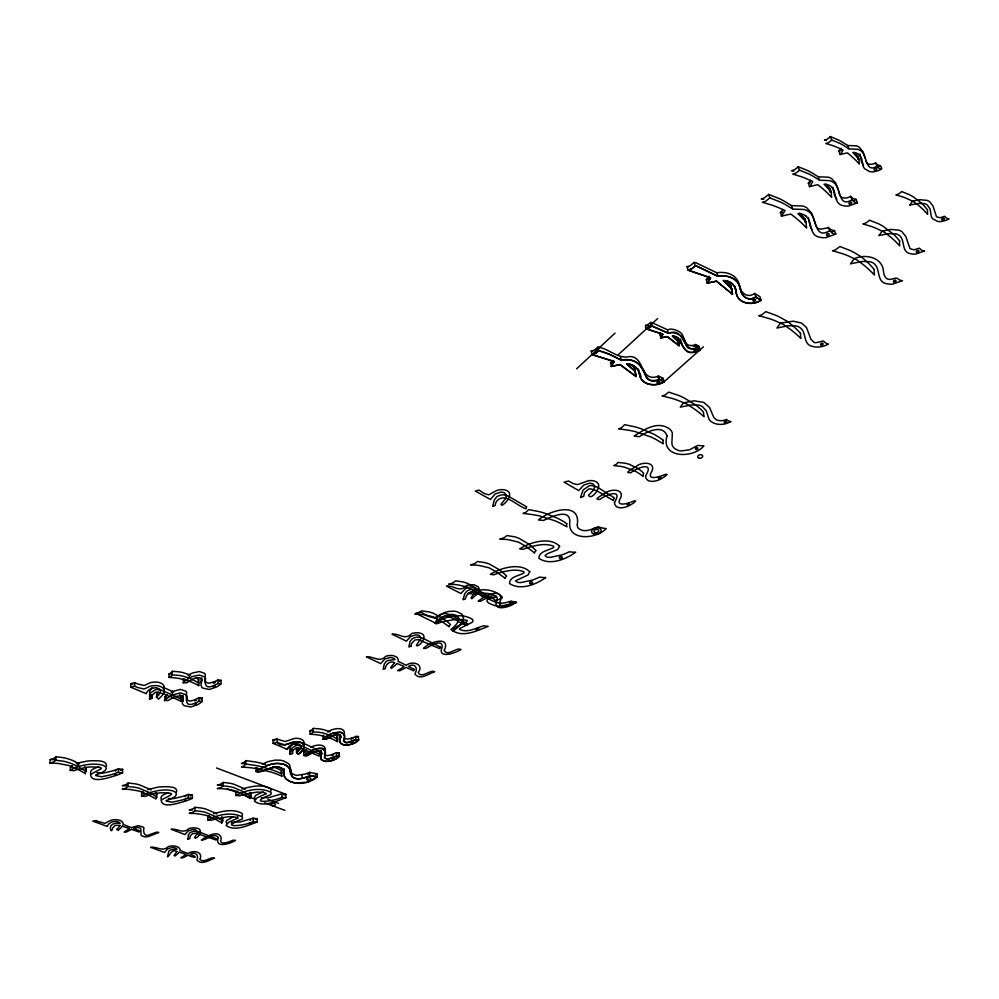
<?xml version="1.0" encoding="UTF-8"?>
<svg xmlns="http://www.w3.org/2000/svg" width="999" height="999" viewBox="0 0 999 999"><rect width="100%" height="100%" fill="white"/><g stroke="black" fill="none" stroke-linecap="round" stroke-linejoin="round"><path stroke-width="1.5" d="M232.892 822.052L240.26 821.952L253.122 818.193A11.863 6.768 -2.2 0 0 255.045 818.518A8.392 4.783 -2.1 0 0 255.756 818.593L256.106 818.606A14.723 8.417 -2.1 0 0 257.08 818.631L257.193 822.04C247.764 825.411 234.927 831.817 226.049 825.499L228.721 822.239L237.812 818.094L234.802 816.882L228.546 816.683L215.334 818.93A30.807 17.295 -1.7 0 0 211.438 820.316L211.064 820.266A29.933 16.758 -1.2 0 0 209.952 820.129L207.78 820.029L207.804 816.608L209.291 815.708M213.212 682.217A46.441 29.308 0.1 0 0 217.607 680.182L217.982 680.007A11.401 7.143 -0.8 0 0 221.016 680.294L221.029 683.791A11.426 7.143 -0.8 0 1 217.982 683.528L217.62 683.716A46.516 29.283 0.1 0 1 213.199 685.726C203.596 690.409 204.882 680.519 205.369 674.325A7.418 4.633 -0.3 0 0 204.358 673.226L199.325 671.528L192.432 673.026A20.417 12.687 -0.4 0 0 189.286 674.6L188.074 675.386M221.029 683.791L219.967 684.715A30.082 18.806 -0.2 0 1 216.521 687L209.39 689.46L202.872 688.124A6.044 3.759 -0.5 0 1 201.736 687.175L200.936 684.752L201.723 677.871M201.161 702.347L202.198 701.448L202.223 697.939A11.301 6.993 -0.4 0 1 199.213 697.677L198.863 697.864A46.016 28.671 0.4 0 1 194.505 699.837C186.438 703.358 186.039 698.376 186.638 692.132A7.343 4.533 0.1 0 0 185.627 691.058L180.394 689.397L172.44 691.483A19.843 12.175 -0.1 0 0 171.141 692.17M195.941 677.871A65.197 39.735 0.6 0 1 198.664 679.445L198.576 683.129A10.802 6.706 -0.6 0 0 198.489 684.864L198.739 685.589L195.429 683.84A87.213 52.485 0.7 0 0 189.323 681.218L179.146 678.471A75.499 45.592 0.3 0 0 174.288 677.784L169.006 677.372L169.081 673.838L170.404 673.189A6.743 4.221 0.6 0 0 171.741 672.077L172.265 671.316L178.272 671.765A37.35 23.002 0.3 0 1 183.179 672.652L190.609 675.174M198.739 685.589L198.526 681.343A10.777 6.718 -0.5 0 1 198.614 679.607L198.651 679.457M172.752 697.739A19.58 11.976 -0.1 0 1 175.599 696.515L181.443 695.654L181.244 699.312A11.976 7.355 -0.3 0 0 180.819 701.248L170.13 696.253A19.88 12.175 -0.1 0 1 172.365 695.004L180.332 692.919L185.577 694.58A7.355 4.52 0 0 1 186.588 695.654C185.989 701.885 186.388 706.892 194.455 703.333A46.091 28.646 0.4 0 0 198.813 701.36L199.213 697.677M726.086 280.569A173.252 126.836 -12.7 0 1 728.296 282.754L730.831 285.452L730.906 287.712A40.897 29.933 -20.3 0 0 731.093 289.123M730.831 285.452L732.467 294.255L716.47 281.156L707.292 283.167L706.281 279.683L709.065 276.224M143.207 791.745L141.721 792.682L141.608 796.141L142.832 796.191A14.136 8.067 0.2 0 1 143.294 796.215A11.588 6.618 0.2 0 1 144.131 796.29L145.255 796.428A36.376 20.667 -0.4 0 1 155.507 793.556L157.867 793.156A31.806 18.094 -0.3 0 1 161.538 792.781C179.433 792.931 169.418 795.029 161.151 800.211C161.988 809.552 180.282 802.309 186.376 800.823A77.622 45.579 0.4 0 0 191.134 798.888L192.432 798.326L192.357 794.879A13.424 7.78 -0.7 0 1 190.684 794.804M221.815 820.716L221.815 823.001L216.296 819.767A107.205 58.654 -0.2 0 0 211.925 817.632L205.956 815.209L197.552 813.748A52.472 29.233 -0.9 0 0 193.818 813.436L189.223 813.323L191.671 812.711A7.855 4.483 -0.8 0 0 193.057 812.1L194.992 810.726L195.017 807.304L201.835 808.079A36.588 20.604 -0.9 0 1 205.856 809.053L214.985 812.911A102.897 56.656 -0.2 0 1 216.883 813.935M262.35 764.372L265.347 762.799A22.265 13.062 -2.5 0 1 268.731 761.475L275.112 760.139L280.319 760.214A11.738 6.918 -2.4 0 1 283.941 761.138L288.149 763.423A13.399 7.88 -2.4 0 1 289.635 764.997L291.483 772.776A6.906 4.058 -2.9 0 0 292.532 773.813L295.017 774.999A6.094 3.584 -2.9 0 0 296.84 775.361L305.319 774.013A19.268 11.376 -2.8 0 0 306.88 773.463L309.59 772.314L311.863 772.864A31.643 18.806 -3.4 0 0 315.347 773.413C319.955 774.15 315.484 779.432 312.587 780.094C308.866 782.192 304.57 783.129 300.337 783.303C293.356 783.765 281.93 780.331 284.066 771.353C277.859 760.189 265.097 773.488 255.969 771.515L256.356 767.794M267.869 769.005C262.512 772.115 249.126 773.763 262.425 767.819C270.467 763.049 282.742 760.801 289.747 768.431C289.747 781.668 300.786 779.957 309.74 775.748L317.133 777.01L307.317 782.229L295.554 783.016L290.884 781.78L286.101 779.033L283.991 775.574L283.866 770.566L281.606 767.944L276.611 766.907L268.856 768.606M186.85 699.887L186.9 696.378M183.004 682.841A33.641 20.767 -0.7 0 1 186.114 680.257L189.211 678.146L189.286 674.6M141.608 796.141L145.28 794.055A22.752 13.012 -0.2 0 1 147.49 793.131L157.929 790.596A30.857 17.595 -0.3 0 1 161.801 790.221C176.411 788.498 183.379 795.803 166.246 800.449A1.586 0.912 -0.3 0 0 166.408 801.173L172.04 802.185L181.256 800.236A50.462 29.446 0 0 0 184.378 799.25L188.287 797.864L188.324 794.417L184.428 795.803A50.387 29.471 0 0 1 181.306 796.79L173.726 798.563L168.369 798.576M180.794 701.248L180.856 697.727A11.963 7.355 -0.3 0 1 181.306 695.791C185.851 696.74 180.332 702.235 183.129 704.782A5.994 3.671 -0.2 0 0 184.266 705.706L190.747 707.005L197.777 704.595A29.808 18.407 0.1 0 0 201.161 702.347M182.767 699.949L183.079 695.604M183.641 678.758A33.579 20.779 -0.6 0 0 183.067 679.308L183.616 682.792A13.099 8.092 0 0 1 186.488 682.904L191.246 680.082A23.377 14.461 -0.5 0 1 192.295 679.52C195.28 677.147 204.033 676.273 201.436 682.23M181.294 699.225L172.365 695.004L172.44 691.483L163.337 687.399M169.006 677.372L170.33 676.723A6.756 4.208 0.5 0 0 171.666 675.611L172.265 671.316M716.845 272.777C725.112 271.428 735.414 273.701 738.561 282.63C739.347 290.796 745.978 299.5 754.657 293.456L759.927 296.678L761.026 300.15C752.309 306.531 736.076 303.471 736.001 290.809C735.276 284.64 729.345 280.394 723.351 280.582L731.88 288.936L732.467 294.255L716.47 281.156L709.54 282.63M167.22 694.804A44.568 27.185 -0.5 0 0 165.185 696.44L164.523 700.561L165.135 699.974A44.643 27.16 -0.6 0 1 169.168 696.915L169.78 696.49L163.349 693.768A15.472 9.54 0.8 0 0 164.111 691.296L164.186 687.762A10.577 6.531 0.7 0 0 164.061 686.375L163.961 686.076A8.017 4.945 0.7 0 0 160.477 682.941L159.69 682.667A8.554 5.282 0.7 0 0 155.732 682.055L155.045 682.067A19.543 12.013 0.6 0 0 153.946 682.117L151.698 682.379A8.242 5.095 0.7 0 0 148.913 683.279A60.727 37 -0.2 0 0 147.652 683.94L144.718 685.289A3.646 2.26 1 0 1 143.881 685.439L137.487 683.878A36.588 22.94 0.8 0 1 134.79 682.679L130.869 683.628L130.719 687.162L146.254 693.706A23.589 14.498 0.3 0 1 147.727 691.071L150.712 688.698L155.007 687.749A5.782 3.559 0.6 0 1 157.542 688.111L158.142 688.323A4.933 3.047 0.6 0 1 160.24 689.859M157.018 797.177L152.722 794.455A105.819 58.729 1.1 0 0 148.814 792.319L139.248 788.298A37.612 21.379 0.5 0 0 135.065 787.274L128.022 786.463L126.099 787.874A8.067 4.658 0.7 0 1 124.713 788.511L122.228 789.148L126.948 789.272A53.859 30.357 0.4 0 1 130.794 789.597L139.498 791.133L145.742 793.668A110.065 60.839 1.1 0 1 150.325 795.891L156.094 798.988A3.521 2.023 -0.2 0 1 156.194 798.376L157.118 793.718L155.32 792.494M163.349 693.768A18.382 11.326 0.9 0 1 161.738 695.978L158.491 699.175A7.855 4.808 0.7 0 0 157.68 698.139L156.456 697.339L156.806 693.581A50.487 31.281 1.7 0 0 158.366 691.932M172.365 695.004L162.662 690.684A13.299 8.167 0.6 0 0 160.215 689.859L157.255 689.497A5.907 3.634 0.6 0 0 155.357 689.697L150.225 693.106L149.588 699.25L152.223 698.301L152.335 694.78L151.349 695.142M149.588 699.25L149.675 691.196L151.985 687.811M163.973 689.909L163.873 689.597A8.029 4.945 0.6 0 0 160.389 686.475L159.59 686.201A8.566 5.282 0.6 0 0 155.619 685.589L154.945 685.601A19.568 12.013 0.6 0 0 153.834 685.651L151.586 685.913A8.254 5.095 0.7 0 0 148.789 686.812A60.827 36.975 -0.2 0 0 147.527 687.474L144.593 688.823A3.646 2.26 0.9 0 1 143.756 688.973L137.35 687.412A36.651 22.927 0.8 0 1 134.653 686.213L134.728 682.642M292.482 753.533L292.62 751.236A6.556 3.909 -2.8 0 1 293.007 750.386L295.692 748.164A3.209 1.911 -2.8 0 1 297.153 747.864L302.759 749.075L319.243 756.143A11.364 6.743 -3.5 0 1 319.842 754.357L303.009 746.49L297.877 745.416A5.594 3.347 -2.8 0 0 295.779 745.704L291.046 748.763L289.91 754.42L292.482 753.533L292.37 749.812M128.022 786.463L128.159 782.991L135.19 783.815A37.55 21.404 0.5 0 1 139.373 784.839L148.926 788.86A105.657 58.779 1.1 0 1 150.924 789.934M74.55 767.894A30.145 17.408 1.2 0 0 70.267 770.391L71.503 770.441A14.535 8.392 1.7 0 1 71.978 770.466A11.926 6.881 1.7 0 1 72.84 770.554L74.076 770.704A32.505 18.706 1.2 0 1 77.66 769.38A33.754 19.418 1.2 0 1 79.421 768.843L86.801 767.307A32.705 18.831 1.2 0 1 90.572 766.92C110.002 767.382 98.764 768.893 90.547 774.662C91.721 784.29 110.152 776.997 116.508 775.349A79.945 47.453 2.1 0 0 121.304 773.338L122.602 772.751L122.552 769.28A13.799 8.104 0.8 0 1 120.916 769.193A8.017 4.695 0.8 0 1 120.542 769.155A11.813 6.931 0.8 0 1 118.481 768.793L114.548 770.217A51.861 30.682 1.7 0 1 111.376 771.24L102.847 773.176L96.94 772.664M187.924 839.085L188.386 834.852L189.76 832.879A7.53 4.221 -1 0 1 190.959 832.167L193.219 831.443A6.106 3.422 -1 0 1 195.367 831.28L199.675 832.13L216.571 838.848L216.159 840.022L196.104 833.253L192.557 833.616L190.409 835.826A10.939 6.119 -1.2 0 0 190.01 836.9L189.773 838.586L187.949 839.085M75.15 761.663A54.808 31.369 2.2 0 0 71.628 760.064L67.657 758.716A38.649 22.253 2.1 0 0 63.312 757.642L56.031 756.767L54.146 758.241A8.292 4.845 2.4 0 1 52.735 758.903L50.225 759.565L49.95 763.061L52.472 762.399A8.304 4.845 2.3 0 0 53.884 761.75L55.769 760.276L63.062 761.138A38.711 22.228 2 0 1 67.42 762.225L71.379 763.561A54.895 31.344 2.2 0 1 74.913 765.159L77.922 766.658A38.886 22.378 1.1 0 1 80.769 765.871L86.751 764.647A31.731 18.307 1.2 0 1 90.709 764.26C105.482 763.261 114.148 768.968 95.804 774.924A1.636 0.949 1.2 0 0 95.991 775.674L101.836 776.735L111.214 774.725A51.948 30.657 1.7 0 0 114.385 773.701L118.319 772.264L118.481 768.793M799.799 213.124L803.933 217.607A93.269 69.543 -19.4 0 1 805.019 218.918L804.994 219.318A36.239 26.636 -23.9 0 0 805.107 222.452M805.019 218.918L806.23 222.765A36.314 26.648 -23.9 0 0 806.655 227.997L801.111 222.54A237.799 174.6 -13.8 0 0 794.205 216.658L790.883 214.086A64.286 47.078 -21.3 0 0 786.737 214.922L781.468 216.171L780.506 212.462A37.15 28.284 -22.3 0 0 782.042 210.714L782.979 209.478M49.95 763.061L54.82 763.199A55.42 31.556 1.9 0 1 58.791 763.561L68.794 765.496A44.73 25.587 2.1 0 1 71.141 766.408L78.284 769.68A94.668 53.122 2.4 0 1 82.255 771.752L85.365 773.651L85.502 769.892A3.609 2.098 1.4 0 1 85.564 769.255L86.151 767.844A44.967 25.799 2 0 0 84.578 766.807M85.365 773.651L85.29 773.376A3.621 2.098 1.4 0 1 85.352 772.739L86.351 767.994M75.15 761.65C79.246 763.548 77.472 768.481 83.379 769.692A45.042 25.774 2 0 1 85.951 771.34M70.242 770.391L70.479 766.895M55.769 760.276L56.031 756.767M257.193 822.04L257.143 822.04A14.748 8.404 -2.2 0 1 256.169 822.015L255.819 821.99A8.404 4.783 -2.2 0 1 255.107 821.927A11.876 6.768 -2.2 0 1 253.209 821.615C245.542 825.836 216.983 828.908 242.095 819.093A4.433 2.522 -1.8 0 0 242.033 816.795C231.431 811.613 217.857 814.522 207.78 820.029M284.003 768.706A12.9 7.592 -2.3 0 1 283.903 769.505L284.303 773.363M325.274 750.436C326.024 742.981 315.01 744.667 310.926 747.327M272.69 766.645A124.438 70.155 -1.1 0 1 278.596 769.055L281.456 770.679A8.704 5.12 -2.7 0 0 281.656 772.127L282.068 772.801L281.431 772.514M281.506 770.391L281.556 774.113A8.716 5.12 -2.7 0 0 281.755 775.561L282.168 776.248L275.474 773.588A151.96 84.378 -1 0 0 270.417 771.865L255.969 768.506A146.378 81.244 -1.5 0 0 250.524 767.744L241.496 766.932A6.294 3.709 -1.6 0 0 243.818 766.046L245.866 764.048L245.829 760.589L255.482 761.975A133.878 75.075 -1.3 0 1 260.264 762.974L265.672 764.285M410.926 646.353L411.488 644.205A12.163 7.742 -5.7 0 1 412.125 642.844L414.885 640.059L418.181 639.547L439.747 648.638L440.409 647.14M182.829 696.428L182.38 699.337L183.179 701.273M201.461 678.708L201.298 682.929M205.557 682.192L205.344 677.846A7.43 4.62 -0.3 0 0 204.345 676.76L199.3 675.049L192.395 676.56A20.455 12.675 -0.4 0 0 189.248 678.121L183.117 676.186A37.413 22.989 0.3 0 0 178.209 675.299L172.19 674.849M205.282 679.532L205.569 678.658M344.081 735.064C346.715 725.798 332.093 728.121 327.872 732.08M334.89 734.277A73.139 43.107 -2.5 0 1 335.502 734.615L337.412 735.951A10.227 6.156 -3.9 0 0 337.187 737.549L337.55 741.658L333.766 739.697A85.577 49.962 -2.5 0 0 329.37 737.824L319.643 735.189A71.578 41.921 -2.9 0 0 315.11 734.59L310.152 734.228L310.002 730.756L311.313 730.157A6.381 3.871 -3 0 0 312.662 729.12L313.224 728.421L318.868 728.82A35.402 21.116 -3.1 0 1 323.426 729.62L329.982 731.792M337.462 735.813L337.6 739.41A10.252 6.144 -3.9 0 0 337.387 740.996L337.5 741.545M340.197 735.114L339.473 737.861L340.322 739.984M321.366 750.736L320.379 754.17L321.253 756.255M466.883 625.386L467.432 623.763L450.124 614.735L445.492 613.536A6.893 4.458 -6.3 0 0 443.069 613.723L440.397 614.622A8.479 5.482 -6.3 0 0 438.911 615.521L436.988 618.106L435.626 623.638L437.774 623.014L438.386 620.816A12.325 7.955 -6.5 0 1 439.048 619.417C446.64 610.277 458.404 623.538 466.87 625.411M525.911 508.628L526.71 506.88L508.466 496.241L503.571 494.817A7.38 5.095 -8.6 0 0 500.974 495.005L498.101 496.016A9.091 6.281 -8.6 0 0 496.478 497.052L494.33 499.999L492.657 506.356L494.98 505.656L495.704 503.121A13.199 9.091 -8.7 0 1 496.478 501.523C504.483 491.096 517.082 506.393 525.899 508.641M160.115 692.819L158.766 694.867A50.574 31.269 1.7 0 1 156.693 697.102L156.456 697.339M119.942 825.574L118.531 827.559A48.676 27.41 1.3 0 1 116.908 829.195L116.696 829.407M303.409 745.616L304.233 742.906L303.459 740.808A7.443 4.458 -2.8 0 0 301.074 739.173L299.663 738.711A7.667 4.595 -2.8 0 0 297.64 738.398L296.341 738.361A16.571 9.89 -2.8 0 0 294.255 738.486L285.19 741.52L276.76 738.985L273.027 739.897L273.127 743.368L286.538 749.038M285.702 748.688L287.237 749.325L289.673 746.091L293.019 744.28L299.35 744.505L300.811 745.853L300.824 747.539L296.566 752.634L298.326 754.32L303.072 749.787L304.308 745.766L302.285 743.156L297.777 741.857L292.257 742.282L285.289 744.979L276.86 742.444L273.127 743.368M287.237 749.325C289.123 744.243 298.376 741.158 300.974 746.665C300.974 749.762 294.068 753.258 298.826 753.883M156.344 794.804L157.118 793.718M106.543 766.021C106.693 759.565 95.467 760.976 90.909 760.763A31.681 18.319 1.2 0 0 86.963 761.151L80.981 762.362A38.824 22.39 1.2 0 0 78.134 763.149A24.713 14.311 1.4 0 0 76.424 763.748M176.96 851.598L174.038 855.419A2.935 1.623 -0.7 0 1 174.887 856.056L177.847 853.683A22.652 12.55 -0.4 0 0 179.233 852.122L186.139 854.47L180.831 857.791L182.917 857.766L187.987 855.256M221.94 818.631L222.752 817.582L221.703 816.832M245.829 760.589L243.768 762.587A6.281 3.721 -1.6 0 1 241.458 763.473L245.567 763.711M394.518 662.724L390.634 667.544A3.259 2.048 -4.8 0 1 391.446 668.368L395.129 665.384A25.125 15.922 -4.5 0 0 396.928 663.423L404.12 666.533L397.689 670.654L399.987 670.666L406.206 667.457L413.773 670.866L414.423 669.392L408.504 666.42C415.01 662.424 418.419 668.381 414.897 673.875C419.543 680.893 428.833 673.663 434.765 671.64L432.43 671.241C428.321 671.715 420.429 678.259 418.306 672.464C424.45 663.96 412.1 660.414 406.293 665.322L398.102 661.313A8.604 5.432 -4.9 0 0 398.301 659.74L397.09 657.317L393.556 655.706A7.592 4.795 -4.9 0 0 391.583 655.444L389.51 655.494A10.04 6.344 -4.9 0 0 385.776 656.281C379.583 663.161 372.927 655.806 366.346 656.88L380.694 663.611L384.715 659.09L389.61 657.542A5.794 3.659 -4.9 0 1 393.256 658.116L394.343 658.766A4.558 2.885 -4.9 0 1 394.992 659.552L388.261 660.401A8.154 5.145 -4.9 0 0 385.739 661.887L384.303 664.035L383.141 669.28L385.239 668.693C385.564 664.198 390.147 660.364 394.605 662.562M841.183 148.227L840.221 149.538A28.959 22.04 -26 0 1 838.998 150.924L840.159 154.545L844.242 153.559A50.462 37.313 -24.8 0 1 847.452 152.897L849.949 154.957A185.152 138.711 -18.9 0 1 855.918 160.414L859.277 164.036A27.822 20.554 -26.8 0 1 859.115 159.54L857.716 156.119A73.239 55.07 -23.5 0 0 856.905 155.082L854.682 152.46M250.262 794.068L251.036 793.106L249.987 792.332M693.356 346.428L695.054 346.141M810.664 180.27L809.814 181.381A33.104 25.225 -24.1 0 1 808.441 182.954L809.49 186.626L814.173 185.502A57.48 42.32 -23 0 1 817.869 184.74L820.766 187.075A213.299 158.354 -16.1 0 1 826.81 192.382L831.668 197.315A31.793 23.414 -25.3 0 1 831.405 192.233L830.082 188.799A83.404 62.5 -21.4 0 0 829.12 187.625L826.036 184.116M313.224 728.421L312.812 732.592A6.394 3.859 -3 0 1 311.463 733.616L310.152 734.228M612.512 360.452L610.439 362.949L611.75 366.346M660.926 333.142L659.74 334.49L661.026 337.912M222.752 817.582L222.752 820.991L221.89 822.152A3.434 1.936 -1.6 0 0 221.778 822.739L221.79 822.864M251.086 796.54L250.187 797.739A3.472 1.998 -2 0 0 250.05 798.338L244.555 795.254A108.591 60.514 -0.6 0 0 240.185 793.044L234.178 790.534L225.699 789.01A53.172 30.17 -1.3 0 0 221.915 788.686L217.27 788.561L219.755 787.924A7.967 4.633 -1.2 0 0 221.179 787.299L223.164 785.888L230.057 786.7A37.138 21.254 -1.3 0 1 234.116 787.724L243.294 791.707A104.395 58.417 -0.6 0 1 247.028 793.83L251.086 796.54L251.036 793.106M597.926 347.14C600.649 351.386 595.317 353.933 591.957 354.558L591.221 351.036A7.792 5.782 -13.3 0 0 594.417 350L597.926 347.14C609.165 348.489 617.582 359.353 629.37 356.568C643.506 356.081 640.234 376.573 652.547 377.322A9.228 6.668 -14.9 0 0 658.466 375.961L663.136 378.346L664.01 381.855C656.006 387 641.108 385.602 639.535 374.4C638.798 368.119 632.817 363.811 626.723 364.023L635.264 371.403L636.101 376.561L619.992 364.585L613.91 365.834M708.403 282.904L707.292 283.167L710.576 277.834L688.011 270.117L691.395 268.993L695.179 265.909L696.952 266.258L717.906 276.286L696.952 266.258L695.179 265.909L691.87 268.731L688.011 270.117L687.05 266.633A8.204 6.194 -18.4 0 0 690.409 265.509L694.193 262.412L695.953 262.774L716.807 272.764M650.699 322.427C654.994 326.286 644.28 332.442 645.591 325.387A5.869 4.358 -15.6 0 0 648.014 324.6L650.699 322.427L651.972 322.677L667.369 329.695M791.233 205.419L784.577 201.373A176.211 130.145 -16.4 0 0 779.47 198.689L768.656 194.405L764.685 197.665A8.516 6.481 -22.7 0 1 761.213 198.838L763.785 199.363M792.444 208.866L785.788 204.832A176.573 130.157 -16.4 0 0 780.669 202.148L769.829 197.864L765.846 201.124A8.529 6.481 -22.6 0 1 762.374 202.298L772.202 205.182A190.896 139.448 -15.9 0 1 778.983 207.829L785.064 210.527L781.468 216.171M703.408 346.853L664.01 381.855L659.328 379.47C644.343 387.262 645.329 365.759 635.164 361.513C630.794 359.378 625.699 359.84 621.078 360.065C613.948 356.256 606.593 352.46 598.676 350.661L595.167 353.521L591.957 354.558L614.123 361.513L611.213 366.471L619.992 364.585L636.101 376.561L634.44 367.894L630.831 364.548M611.213 366.471L614.123 361.513L591.957 354.558M651.573 325.936L668.131 333.104L652.122 326.011L646.453 328.896L662.899 334.228L660.626 337.999L667.245 336.576L679.12 345.754L677.672 338.299L675.799 336.463M176.486 792.182C178.571 785.776 165.921 786.787 161.888 786.762A30.807 17.607 -0.3 0 0 158.029 787.137L147.602 789.672M707.292 283.167L710.576 277.834L688.011 270.117M660.626 337.999L662.899 334.228L646.453 328.896M809.49 186.626L809.702 186.401A35.564 27.073 -24 0 0 810.788 185.177L812.724 181.556L807.404 179.108A171.254 126.324 -18 0 0 801.435 176.723L792.781 174.113A7.667 5.832 -24.4 0 0 796.315 172.815L798.563 171.054A13.524 10.302 -24.4 0 0 799.437 170.142L808.965 174.001A158.242 117.645 -18.5 0 1 813.461 176.423L819.317 180.057M840.159 154.545L840.346 154.345A31.106 23.664 -25.9 0 0 841.308 153.272L843.031 150.075L838.448 147.902A150.899 112.2 -20.4 0 0 833.303 145.792L825.836 143.469A6.706 5.095 -26.2 0 0 828.92 142.333L830.306 141.334A11.051 8.404 -26.3 0 0 831.655 139.972L839.872 143.394A139.298 104.233 -20.9 0 1 843.743 145.542L848.775 148.764M249.825 820.154L250.737 820.129M249.875 823.551L250.786 823.526M250.774 823.813L249.937 823.863M298.039 747.714L296.441 749.188L296.566 752.634M202.223 697.939L201.186 698.838A29.758 18.419 0.2 0 1 200.886 699.063M221.016 680.282L219.967 681.193A30.032 18.819 -0.2 0 1 219.643 681.43M576.673 368.768L615.059 333.092M618.331 354.682L657.642 318.569M306.631 749.912L303.783 752.122L303.921 755.569L314.435 749.412L319.593 748.476L323.002 749.163L325.599 752.11L324.375 757.592L326.81 758.928L330.744 758.428L336.638 756.031L339.473 756.255L338.886 752.809A9.278 5.544 -3.7 0 1 337.462 752.722C333.379 752.896 327.66 758.141 324.163 753.933M323.451 735.152L322.939 739.198L332.742 733.229L341.071 732.217L344.455 734.527L344.855 736.563L343.531 741.283L346.316 742.682L355.919 739.71L358.778 739.934L358.154 736.488A9.366 5.657 -4.1 0 1 356.718 736.4L348.289 739.06L344.143 738.711M339.473 756.255C334.877 762.025 316.733 764.722 321.753 753.521C320.13 747.302 311.164 753.521 307.168 755.594C298.576 756.568 314.435 748.888 316.196 748.925C333.042 744.442 318.182 760.826 329.308 758.778C350.374 750.224 330.419 765.346 322.59 760.489C317.894 758.728 323.276 754.07 321.253 751.473C317.545 749.725 313.374 752.297 310.04 753.995M322.939 739.198C327.897 732.529 348.813 727.16 343.519 740.571C346.491 746.228 353.446 739.01 357.992 739.922C356.406 744.917 333.903 749.725 341.096 736.288C336.638 730.244 327.635 740.709 323.301 739.173C329.171 740.359 336.763 729.957 341.084 736.55C335.227 748.239 353.858 746.166 358.778 739.934M299.088 753.658C305.257 750.923 306.193 741.37 297.777 741.857C291.009 741.008 277.909 750.886 276.76 738.985M128.159 782.991L126.249 784.415A8.054 4.658 0.7 0 1 124.85 785.039L122.377 785.676L127.085 785.801M358.554 736.488L357.467 737.337M339.273 752.809L338.224 753.646M292.307 743.918L289.935 747.614L289.91 754.42M245.167 789.335A104.233 58.466 -0.6 0 0 243.257 788.273L234.091 784.277A37.075 21.266 -1.3 0 0 230.032 783.253L223.152 782.442L221.179 783.853A7.955 4.633 -1.2 0 1 219.755 784.477L217.27 785.114L221.915 785.239M195.017 807.304L193.094 808.666A7.842 4.483 -0.7 0 1 191.708 809.277L189.261 809.902L192.732 809.939M255.969 771.515C263.636 766.77 272.327 762 281.668 763.873C289.76 764.173 290.359 771.603 292.345 777.01C300.374 782.529 308.741 773.114 317.133 777.01M189.248 678.121L192.295 679.52A65.31 39.71 0.6 0 1 198.626 682.966M216.508 767.981L285.839 794.267L285.951 797.689C276.398 801.111 263.261 807.754 254.333 801.198L257.105 797.839L266.408 793.568L263.374 792.319L257.03 792.107L243.606 794.405A31.219 17.845 -2.1 0 0 239.635 795.816L239.248 795.766A30.332 17.295 -1.6 0 0 238.124 795.629L235.989 795.516L235.914 792.082L237.437 791.146M235.989 795.516C245.941 789.947 260.052 786.812 270.704 792.244A4.495 2.597 -2.3 0 1 270.717 794.605C245.142 804.645 273.988 801.648 281.88 797.227A12.038 6.981 -2.7 0 0 283.841 797.564A8.516 4.933 -2.7 0 0 284.553 797.627L284.915 797.652A14.948 8.679 -2.7 0 0 285.901 797.689L285.951 797.689M831.767 187.088C837.062 192.632 833.528 204.37 843.618 205.744A14.136 10.427 -24.8 0 0 848.675 206.006L857.442 202.809L856.093 199.375L853.72 200.699M806.168 216.271C812.886 222.165 808.616 235.914 820.241 237.325A15.847 11.651 -23.3 0 0 825.948 237.6L835.801 234.053L834.502 230.594L831.842 232.068M309.752 754.158L307.168 755.594L303.921 755.569M172.715 697.777L169.655 699.612A53.122 32.979 1.3 0 1 167.969 700.599A12.987 7.917 0.3 0 0 165.122 700.511L164.523 700.561M678.583 341.808L672.302 336.151C684.852 335.839 680.307 358.117 696.34 351.411C703.771 350.961 695.978 346.865 693.506 348.976C681.905 349.151 684.19 327.185 668.319 333.229C664.335 325.287 681.281 330.444 682.354 334.927C684.839 338.786 684.902 345.954 691.121 345.554A6.981 5.082 -16.7 0 0 695.591 344.518L699.075 346.353L700.024 349.85C686.575 356.955 683.204 347.44 678.234 337.949C667.382 333.266 676.323 338.274 678.671 342.595M131.431 829.42L126.324 832.03L124.188 832.042L129.495 828.596L122.29 826.123M754.657 293.456L756.293 297.714L761.026 300.15C752.684 306.131 737 303.908 736.213 291.883C735.764 285.327 729.819 280.319 723.351 280.582L731.88 288.936M515.234 603.009L516.52 602.322A31.618 20.767 -8.6 0 1 515.184 602.16L512.062 601.386A26.224 17.17 -8.6 0 1 511.163 601.036L507.567 602.185A20.092 13.162 -7.9 0 1 504.945 602.822L503.096 603.084A13.049 8.516 -8 0 1 500.274 603.146C489.498 601.498 496.59 600.724 502.147 597.989L502.285 597.115C494.08 588.211 478.558 587.986 468.056 593.381A13.399 8.741 -6.9 0 1 469.83 593.543L470.779 593.706A9.278 6.069 -7 0 1 472.515 594.243L480.307 592.994L486.975 593.369A33.616 21.741 -7.1 0 1 491.283 594.305C503.034 598.201 490.322 596.703 487.087 599.825L487.1 601.398L488.611 603.046L493.256 605.082A20.904 13.674 -8 0 0 499.113 606.118L508.641 605.382L516.383 602.509L513.998 602.06C509.777 604.432 495.005 609.74 500.861 599.575C501.298 586.925 483.628 596.465 478.109 601.261L480.482 601.286C484.815 599.113 497.814 590.534 497.29 599.762C491.108 611.6 508.603 607.879 514.123 603.533M697.314 347.24L699.075 346.353M660.826 379.508L663.136 378.346M875.536 162.849L877.484 164.735A11.201 8.279 -26.8 0 0 879.282 165.359C880.818 165.047 882.779 169.743 880.706 168.781A11.226 8.279 -26.7 0 1 878.908 168.157L877.209 166.833L875.536 162.849C872.377 164.985 866.633 165.409 865.671 160.702M876.96 166.271C864.759 173.551 867.781 154.882 860.738 150.687A14.423 10.777 -26 0 0 857.791 149.276L848.963 148.913L847.589 145.492L856.405 145.866A14.386 10.764 -26.1 0 1 859.34 147.278L863.148 151.898L865.084 158.354M857.442 202.809L856.38 202.635A12.825 9.428 -25.1 0 1 854.295 201.923L852.334 200.437L850.686 196.366C847.277 198.451 841.258 199.5 839.597 194.718M852.022 199.812C837.337 208.566 841.87 186.701 833.129 182.218A16.471 12.275 -24.2 0 0 829.707 180.632L819.53 180.232L818.243 176.798L828.396 177.198A16.434 12.275 -24.3 0 1 831.805 178.784L835.676 182.967L838.361 190.322M834.502 230.594L832.841 230.294A14.51 10.652 -23.8 0 1 830.956 229.62C827.197 224.725 818.793 233.616 815.846 225.474M828.371 227.273L829.645 230.732C813.273 240.522 817.969 216.184 808.079 211.251A18.457 13.724 -22.6 0 0 804.207 209.49L792.707 209.053L791.483 205.607L802.959 206.031A18.419 13.711 -22.7 0 1 806.83 207.792L811.937 213.599L815.509 224.625M761.026 300.15L755.744 296.94C747.864 302.547 740.484 295.392 740.084 287.237C737.374 277.722 726.648 274.625 717.931 276.311M122.74 769.28L121.453 769.867A79.82 47.49 2.1 0 1 120.317 770.379M192.457 794.879L191.171 795.454A77.497 45.617 0.4 0 1 190.047 795.941M283.978 795.067L285.839 794.267A14.923 8.679 -2.7 0 1 284.802 794.23L284.453 794.217A8.504 4.933 -2.6 0 1 283.728 794.143A12.025 6.993 -2.7 0 1 281.818 793.818L268.681 797.664L261.226 797.751M257.13 818.631L255.307 819.417M755.744 296.94C748.601 302.035 740.696 296.391 740.484 288.336C738.124 278.446 727.272 274.288 718.069 276.398L717.032 272.914M700.024 349.85C695.604 346.291 687.824 352.123 685.876 344.48C684.627 336.076 675.936 331.256 668.219 333.167M635.264 371.403L626.723 364.023C632.829 363.811 638.761 368.156 639.535 374.4C641.158 385.577 655.981 386.963 664.01 381.855C658.378 377.222 649.762 384.515 645.741 376.536C643.468 365.284 632.891 357.093 621.303 360.202L620.504 356.68M213.199 682.205L208.504 683.229L205.294 682.092M149.7 695.729L150.362 695.491M233.129 816.882L226.623 820.504L226.036 822.09L227.11 823.463M98.726 766.782C95.804 767.969 89.223 769.492 90.684 773.676M289.797 750.961L291.233 750.474M168.481 792.769C165.822 793.768 159.016 795.741 161.413 799.512M241.908 789.085C250.986 786.425 261.988 783.803 270.617 788.81A4.483 2.597 -2.3 0 1 270.629 791.183M263.037 791.92L255.794 795.279L254.27 797.776L255.332 799.2M213.661 813.698C222.64 811.088 233.429 808.566 241.995 813.386A4.421 2.522 -1.8 0 1 242.058 815.671M410.901 646.365L408.828 646.952L410.065 641.583L411.925 639.073A8.367 5.345 -5.6 0 1 413.374 638.186L415.996 637.3A6.793 4.346 -5.6 0 1 418.394 637.125L423.002 638.286L440.422 647.115M130.719 687.162L134.578 686.188M838.81 151.124L841.058 150.574M810.289 182.68L808.228 183.179M782.592 212.163L780.269 212.725M706.281 279.683L709.677 278.871M659.74 334.49L662.187 333.928M662.25 337.625L667.245 336.576L679.12 345.754L678.696 342.869M613.686 362.2L610.439 362.949M183.079 679.32L183.679 679.27A13.074 8.092 0 0 1 185.265 679.27M164.61 697.04L165.21 696.99A12.962 7.93 0.3 0 1 166.558 696.99M303.783 752.122L305.394 752.06A14.036 8.304 -3 0 1 305.831 752.072M50.225 759.565L55.082 759.702M194.992 810.726L201.81 811.513A36.638 20.579 -0.9 0 1 205.844 812.487L214.972 816.333A103.059 56.606 -0.2 0 1 218.694 818.381L222.752 820.991M245.866 764.048L255.544 765.434A134.091 75 -1.3 0 1 260.339 766.42L272.764 770.092A124.625 70.092 -1.1 0 1 278.696 772.502L281.606 773.825M310.002 730.756L312.912 730.918M169.081 673.838L172.178 674.025M192.42 798.326L192.233 798.326A13.437 7.767 -0.8 0 1 190.647 798.251M122.552 772.751L122.402 772.751A13.824 8.092 0.8 0 1 120.767 772.677A8.029 4.695 0.8 0 1 120.392 772.627A11.838 6.918 0.8 0 1 118.332 772.277M313.386 731.88L319.031 732.279A35.452 21.104 -3.1 0 1 323.601 733.079L331.618 735.938A73.252 43.069 -2.6 0 1 335.689 738.074L337.662 739.26M207.804 816.608L209.69 816.695M235.914 792.082L237.824 792.17M141.733 792.682L142.944 792.731A14.111 8.067 0.2 0 1 143.406 792.756M255.919 768.069L257.904 768.144M835.801 234.053L834.128 233.754A14.548 10.652 -23.7 0 1 832.229 233.079L829.645 230.732M856.093 199.375L855.019 199.201A12.8 9.428 -25.2 0 1 852.946 198.489L850.686 196.366M591.221 351.036L592.682 351.248M645.591 325.387L648.314 325.949M793.818 171.141L791.533 170.667A7.655 5.832 -24.5 0 0 795.067 169.368L797.314 167.62A13.487 10.302 -24.5 0 0 798.176 166.696L807.691 170.567A157.917 117.62 -18.6 0 1 812.187 172.989L818.019 176.623M826.473 140.472L824.5 140.047A6.693 5.095 -26.3 0 0 827.584 138.911L828.958 137.912A11.026 8.404 -26.4 0 0 830.319 136.563L838.511 139.985A139.011 104.208 -21 0 1 842.382 142.12L847.402 145.342M687.05 266.633L688.548 266.858M598.676 350.661L609.315 354.295L621.041 360.04M177.023 851.473C171.453 848.551 170.267 855.356 167.47 856.88L168.906 851.036A7.355 4.058 -0.8 0 1 171.004 849.849L176.985 849.1A4.108 2.273 -0.7 0 0 176.311 848.501L175.237 848.001A5.22 2.885 -0.7 0 0 171.865 847.589L167.632 848.85L164.548 852.447L150.712 847.339C156.618 846.24 162.8 852.259 168.244 846.653A9.053 5.007 -0.7 0 1 171.516 845.991L173.401 845.928A6.843 3.784 -0.7 0 1 175.212 846.103L178.621 847.327L180.007 849.212A7.755 4.296 -0.7 0 1 180.032 850.449L187.962 853.496C193.019 849.787 203.771 851.66 199.825 859.452C203.197 863.049 208.479 858.391 212.425 857.854L214.585 858.129C209.153 860.027 201.611 865.509 196.853 860.114C199.35 855.032 195.055 851.335 190.11 854.345C199.388 857.504 194.543 858.541 188.149 855.181M253.122 818.193L253.209 821.615M120.005 825.449L115.31 825.286L112.762 827.746A11.114 6.231 0.3 0 0 112.412 828.833C111.326 834.202 108.729 826.722 111.888 824.774A7.63 4.271 0.4 0 1 113.299 823.925L115.31 823.301A6.194 3.472 0.5 0 1 117.195 823.114L120.142 823.451A4.558 2.56 0.5 0 0 118.019 821.827L117.457 821.665A5.32 2.985 0.5 0 0 115.135 821.378L111.713 821.99L108.854 823.838A20.467 11.476 0.3 0 0 107.255 826.448L92.795 821.091L96.066 820.504A44.98 25.687 0.5 0 0 97.952 821.39L104.883 823.376L109.553 820.903A9.603 5.382 0.5 0 1 115.434 819.642L115.734 819.655A7.205 4.046 0.5 0 1 118.244 819.917L120.517 820.616A5.719 3.209 0.5 0 1 122.053 821.603L122.977 823.101A7.98 4.483 0.5 0 1 123.052 824.387L131.319 827.584L138.312 825.698L143.094 827.047A5.882 3.297 0.1 0 1 143.956 827.896C142.82 832.604 144.705 837.749 150.587 834.277A34.278 18.969 -0.6 0 1 151.486 833.953L156.631 832.167L158.866 832.467L148.351 836.6L144.78 836.9L142.045 835.951A5.707 3.197 -0.1 0 1 141.109 835.127L140.822 828.583A3.671 2.06 0.1 0 0 140.172 828.059L137.625 827.447L133.566 828.471L139.56 830.831L139.198 832.042L131.593 829.332M281.78 793.805L281.918 797.239M163.349 693.768L156.531 692.157A3.372 2.073 0.6 0 0 155.182 692.444L152.46 694.879A6.931 4.258 0.5 0 0 152.135 695.804L152.223 698.301M116.046 770.791L115.16 771.091M267.894 799.375L278.509 803.346M227.335 788.873L237.4 792.632M241.721 794.242L254.658 799.088M264.735 802.846L284.865 810.364M180.856 697.727L180.157 697.439M185.939 796.39L185.027 796.69M156.568 693.818L157.78 694.617M302.872 743.031L313.674 747.914M130.869 683.628L132.792 684.44M273.027 739.897L274.787 740.646M172.44 691.483L173.664 692.045M296.441 749.188L297.527 749.912M179.52 694.804L181.356 695.704M78.134 763.161L79.371 763.81M196.516 700.124L194.693 700.886M215.235 682.517L213.386 683.291M332.118 755.756L332.267 754.819L333.816 754.944M249.475 822.889L251.174 824.462M859.49 154.995L861.65 158.441L863.248 166.446A13.474 9.978 -26.4 0 0 864.847 168.868L869.58 171.516A12.388 9.166 -26.4 0 0 873.975 171.753L878.471 170.592A14.361 10.627 -26.4 0 0 881.63 168.943M836.825 199.325L834.59 195.629L832.991 187.55M353.097 738.773L351.735 738.436L351.111 739.347M863.461 165.447L861.55 162.175L859.914 154.133M927.572 214.223L923.725 210.102A185.09 133.179 -19.5 0 0 919.005 205.794L913.985 201.935L907.916 198.988A148.626 106.081 -20.9 0 0 903.496 197.19L895.891 194.842A6.556 4.77 -25.9 0 0 898.913 193.756L900.286 192.807A10.814 7.867 -25.9 0 0 901.647 191.521L909.477 194.73A136.326 97.877 -21.3 0 1 913.148 196.753L922.002 203.521A129.283 93.394 -21.6 0 1 926.772 208.953L927.547 209.965A27.21 19.256 -26.3 0 0 927.596 214.211M899.624 241.009L898.163 239.198A152.41 109.678 -19.3 0 0 893.93 234.54L882.816 226.074A154.87 110.639 -19.3 0 0 878.546 223.788L869.455 220.155A13.224 9.653 -24.3 0 1 868.581 221.029L866.333 222.69A7.505 5.457 -24.3 0 1 862.874 223.938L871.69 226.586A168.681 119.618 -18.8 0 1 876.81 228.609L884.764 232.48L890.846 237.25A213.336 152.397 -17.1 0 1 895.216 241.171L899.724 245.829A31.094 21.953 -25 0 1 899.649 241.009M811.887 229.608L810.201 226.486L808.291 217.532M641.046 376.561L638.186 368.906M830.319 136.563L831.668 139.972M798.176 166.708L799.437 170.142M768.656 194.405L769.829 197.864M681.668 343.556L680.456 339.086M839.31 193.956L838.598 191.308M736.213 292.595L734.69 286.251M694.193 262.412L695.179 265.909M635.289 373.039L634.827 370.729M695.591 344.518L696.528 348.014M658.466 375.961L659.328 379.47M678.209 342.245L677.672 338.299M634.727 370.005L634.44 367.894M703.458 412.088L700.923 409.39A149.663 103.247 -11 0 0 695.654 404.945L683.728 397.714A160.864 110.102 -10.9 0 0 678.895 395.542L668.718 392.108L665.209 394.842A7.667 5.482 -14.8 0 1 662.062 395.841L671.827 398.326A175.349 118.869 -10.7 0 1 677.559 400.237L686.525 403.908L693.581 408.466A222.565 150.762 -9.1 0 1 698.713 412.225L704.058 416.683L703.87 415.721A53.546 37.125 -17.1 0 1 703.746 414.797L703.521 412.749M355.706 736.263L355.919 739.71M336.451 752.584L336.638 756.031M319.88 754.27L319.668 750.911A11.351 6.756 -3.5 0 0 319.18 752.197M309.59 772.314L309.74 775.748M302.135 774.899L302.272 778.333M290.846 770.117L290.971 773.551M283.903 769.505L284.016 772.939M250.062 796.315L250.1 798.601M237.625 816.245L237.637 818.518M231.543 822.327L231.568 824.6M223.152 782.442L223.164 785.888M217.982 680.007L217.982 683.528M163.973 689.909A10.589 6.531 0.7 0 1 164.086 691.296M164.198 687.762A15.447 9.54 0.8 0 1 163.911 689.135M160.34 689.847A8.229 5.07 0.7 0 1 160.09 692.644M202.198 701.46A11.326 6.981 -0.5 0 1 199.188 701.186M72.378 765.671A30.095 17.42 1.3 0 0 70.492 766.907L71.728 766.945A14.523 8.392 1.7 0 1 72.215 766.97M74.563 767.906A24.75 14.298 1.3 0 1 77.922 766.658M190.285 798.201A11.513 6.643 -0.8 0 1 188.287 797.864M190.322 794.754A11.489 6.656 -0.8 0 1 188.336 794.417M116.658 829.432A2.785 1.548 0.5 0 1 118.132 830.419L120.941 827.746A23.177 13.024 0.8 0 0 122.303 826.123M316.97 773.576A35.902 21.241 -2.6 0 1 315.347 774.824M308.791 776.722A2.098 1.236 -3.1 0 1 308.391 776.722M307.742 774.425A2.098 1.236 -3.1 0 1 308.129 774.325M657.804 377.684A1.324 0.949 -14.9 0 1 658.653 378.134M806.23 216.209A16.021 11.901 -22.5 0 0 797.914 213.511L805.169 221.066A93.456 69.555 -19.4 0 1 806.255 222.365M831.83 187.038A14.336 10.677 -24.1 0 0 824.1 184.241L830.431 191.059A83.579 62.512 -21.3 0 1 831.38 192.233M859.552 154.945A12.562 9.378 -25.9 0 0 852.871 152.46L858.291 158.491A73.402 55.082 -23.4 0 1 859.103 159.54M830.144 192.308A31.718 23.402 -25.3 0 1 830.094 188.799M880.206 165.522A14.323 10.627 -26.5 0 1 878.133 166.683M857.729 159.216A27.76 20.542 -26.9 0 1 857.729 156.119M351.236 742.494C353.309 744.779 353.871 740.147 351.236 742.494M506.493 495.367L505.569 498.526L500.949 504.333A3.584 2.473 -8.4 0 1 501.773 505.332C506.443 503.396 514.997 492.257 505.069 489.985A8.354 5.782 -8.6 0 0 502.934 489.647L500.674 489.685A11.039 7.642 -8.5 0 0 496.54 490.596L488.686 494.83L484.19 493.481L479.033 490.097L475.299 491.083L490.422 499.425L495.167 493.993L500.624 492.17A6.369 4.408 -8.5 0 1 504.545 492.919L506.493 495.367M577.297 524.587L577.434 526.56A8.104 5.457 -10.7 0 0 578.871 528.708C584.702 532.979 592.282 529.145 598.126 526.735L601.111 527.659A37.487 25.425 -11.8 0 0 604.37 528.346L606.181 528.583C596.728 539.223 567.682 541.383 569.767 522.415C570.854 507.504 550.986 516.908 543.481 520.479L538.449 519.905C549.013 510.664 580.869 500.649 577.297 524.587M667.02 435.876C660.277 458.391 693.069 458.828 703.883 445.916L697.702 445.442L689.522 449.775L681.343 450.924A11.613 8.029 -14.5 0 1 677.709 450.187L674.937 448.738A13.536 9.366 -14.5 0 1 671.89 443.044L672.339 433.141A14.648 10.227 -13.9 0 0 669.43 428.846C657.767 420.554 644.293 429.458 634.153 436.026L639.335 436.7C646.728 431.643 662.961 423.851 667.02 435.876M218.294 837.524C214.298 848.85 230.057 843.83 235.464 840.446L233.291 840.147C229.758 841.533 218.119 846.64 221.278 838.486C219.63 829.033 206.418 836.138 201.398 840.034C206.83 840.384 213.873 831.78 218.294 837.524M463.511 617.869C463.161 623.676 456.368 628.796 452.734 631.143A4.895 3.134 -6.4 0 0 451.548 629.882L450.949 629.57C454.607 626.473 462.974 619.268 456.043 615.334A8.716 5.632 -6.5 0 0 450.611 614.435L443.181 616.795L436.888 623.776L415.684 613.299L420.791 612L428.059 616.271L434.303 617.944L444.942 612.462A15.06 9.728 -6.5 0 1 449.438 611.376L453.708 611.188A11.439 7.393 -6.5 0 1 456.643 611.6L461.863 614.11L463.511 617.869M627.122 504.37C629.482 507.18 630.069 501.298 627.135 504.295M643.019 475.636L643.081 476.348L639.26 473.588A98.701 66.546 -10.2 0 0 634.727 470.916L624.313 467.12A82.742 55.757 -10.9 0 0 619.318 466.183L613.786 465.584L615.421 464.785A7.443 5.17 -12.2 0 0 617.195 463.399L618.006 462.45L624.313 463.111A41.146 28.134 -11.7 0 1 629.308 464.31L637.724 468.394A84.615 57.43 -10.5 0 1 641.82 471.403L643.681 473.264A11.951 8.179 -13.2 0 0 643.044 475.437L643.019 475.636M449.063 626.648L443.544 622.752A118.694 74.251 -4 0 0 439.11 619.954L432.954 616.758L423.938 614.747A58.304 37.025 -5.3 0 0 419.867 614.285L414.81 614.06L417.632 613.311A8.754 5.707 -5.6 0 0 419.268 612.562L421.64 610.839L429.046 611.95A40.759 26.111 -5.4 0 1 433.316 613.261L442.719 618.344A114.148 71.716 -4.1 0 1 446.453 621.028L450.462 624.425L449.288 625.898A3.821 2.46 -6.5 0 0 449.051 626.648M479.32 589.398L477.31 593.881L471.778 598.738A3.384 2.21 -7 0 0 470.979 597.839C471.803 595.766 479.532 590.559 474.2 587.612A6.019 3.959 -7.1 0 0 470.467 586.975L465.322 588.623L460.914 593.518L446.441 586.138C454.021 584.827 458.941 593.369 466.57 585.589A10.44 6.856 -7.1 0 1 470.467 584.74L472.627 584.702A7.892 5.182 -7.1 0 1 474.637 584.989L478.221 586.763L479.32 589.398M114.985 774.475L116.071 774.525L114.985 774.475M780.381 323.164L776.947 328.009L788.348 325.736L795.928 325.911A14.223 10.09 -19.4 0 1 799.774 327.472C807.092 331.918 802.472 344.643 812.637 346.441A15.26 10.727 -20.1 0 0 817.944 347.103L822.052 346.541A16.708 11.751 -20.1 0 0 828.421 344.018L827.097 343.606A17.982 12.6 -20.6 0 1 825.174 342.645L823.413 340.984L815.846 342.719A7.105 4.995 -20 0 1 813.773 342.182L810.901 339.248L806.505 327.572L801.585 323.052L793.144 321.191L780.381 323.164M444.293 650.287C446.353 656.243 454.445 649.537 458.603 649.05L460.939 649.462C455.344 653.296 436.825 659.54 442.195 646.927C442.345 638.161 430.082 646.328 425.811 648.413L423.489 648.401C429.17 641.745 451.173 635.414 444.293 650.287M198.002 832.08L194.58 837.612A2.972 1.661 -1 0 1 195.417 838.261C199.825 836.912 203.671 828.333 195.904 828.071A6.918 3.884 -1 0 0 194.068 827.871L192.17 827.934A9.141 5.132 -1 0 0 188.861 828.608C183.341 834.34 177.11 828.196 171.141 829.295L185.027 834.552L188.199 830.868L192.495 829.582A5.27 2.96 -1 0 1 195.904 830.007L198.002 832.08M483.141 597.24L477.634 593.206A120.504 76.673 -4.8 0 0 473.201 590.297L467.02 586.975L457.929 584.877A59.241 38.224 -6.2 0 0 453.808 584.39L448.688 584.153L451.56 583.379A8.904 5.907 -6.6 0 0 453.234 582.592L455.681 580.819L463.161 581.98A41.421 26.973 -6.4 0 1 467.47 583.354L476.885 588.623A115.909 74.063 -4.9 0 1 480.619 591.42L484.602 594.954L483.391 596.465A3.884 2.535 -7.5 0 0 483.141 597.24M194.568 704.083C196.678 706.618 197.49 701.748 194.568 704.083M800.561 333.429L800.549 333.791A34.316 24.101 -20.6 0 0 800.961 338.486L795.679 333.629A231.731 161.226 -12.2 0 0 790.596 329.533L783.566 324.55L774.512 320.517A182.929 126.885 -14.1 0 0 768.706 318.419L758.74 315.672A8.067 5.844 -19.2 0 0 762.05 314.598L765.833 311.651L776.148 315.434A168.019 117.632 -14.4 0 1 781.031 317.807L787.387 321.403L793.868 326.661A165.447 116.746 -14.3 0 1 798.825 331.531L800.561 333.429M594.917 486.488L593.331 490.372L588.511 495.242C591.108 501.011 600.724 487.949 598.376 484.028A8.616 5.932 -11.3 0 0 596.053 481.768L594.555 481.118A8.879 6.106 -11.3 0 0 592.345 480.644L590.884 480.569A19.106 13.087 -11.1 0 0 588.486 480.694L577.522 484.615L573.239 483.616L568.556 480.994L564.11 482.167L578.721 490.559L583.728 485.102L589.235 483.279A6.381 4.396 -11.2 0 1 593.106 484.028L594.917 486.488M213.299 686.475C215.672 689.01 215.859 684.09 213.299 686.475M505.082 578.309L499.587 574.163A121.691 78.247 -5.3 0 0 495.154 571.191L488.973 567.782L479.82 565.634A59.853 39.011 -6.8 0 0 475.674 565.122L470.504 564.872L473.414 564.085A8.991 6.019 -7.3 0 0 475.124 563.299L477.609 561.475L485.139 562.674A41.846 27.535 -7 0 1 489.473 564.085L498.901 569.492A117.058 75.587 -5.4 0 1 502.622 572.352L506.605 575.961L505.357 577.522A3.934 2.585 -8.2 0 0 505.082 578.309M614.447 502.497C614.984 510.651 626.71 507.817 631.293 504.408A34.815 23.851 -11.9 0 0 633.928 502.734L635.676 501.048A10.777 7.318 -12.5 0 1 634.09 500.899C629.557 503.009 613.96 508.266 620.854 497.539C624 488.224 610.064 489.073 605.332 493.031C603.558 494.368 593.831 499.238 597.989 499.338A16.246 11.014 -11.1 0 1 599.812 499.475C605.869 494.767 623.538 487.774 614.447 502.497M694.193 350.212C696.053 352.672 696.765 347.465 694.193 350.212M529.782 571.778L528.034 574.962L515.534 580.806L517.719 582.417L520.779 582.579L531.93 580.219A38.924 25.962 -8.6 0 0 535.601 578.871L539.735 577.06A27.622 18.319 -9.5 0 0 540.871 577.297L544.343 577.584A31.181 20.729 -9.4 0 0 545.791 577.522C536.263 584.527 520.292 590.821 509.515 583.516C509.565 576.423 519.18 575.923 523.963 572.939L523.876 571.728C515.871 568.568 506.743 570.804 498.701 573.026A35.265 23.027 -8.2 0 0 493.981 574.812L493.568 574.737A38.649 25.225 -7.3 0 0 492.669 574.587L491.433 574.437A35.627 23.264 -7.4 0 0 490.422 574.363C499.712 568.244 519.992 561.938 529.782 571.778M854.182 258.716L850.486 263.823L862.174 261.463L869.879 261.676A14.71 10.477 -22.7 0 1 873.713 263.336C881.068 268.531 875.761 282.517 887.324 283.803A15.509 10.927 -23.3 0 0 892.844 284.053L902.497 280.644L900.898 280.369A14.236 10.002 -23.7 0 1 899.075 279.732C896.365 276.323 893.705 279.308 889.922 279.445C885.926 279.757 883.953 275.612 883.553 272.24C883.128 257.143 865.309 253.571 854.182 258.716M184.94 799.987L185.989 800.037L184.952 799.924M534.49 552.947L528.995 548.676A123.302 80.357 -6.1 0 0 524.562 545.604L518.369 542.082L509.153 539.847A60.689 40.047 -7.7 0 0 504.957 539.323L499.737 539.06L502.697 538.249A9.128 6.194 -8.2 0 0 504.433 537.437L506.993 535.576L514.585 536.813A42.445 28.272 -7.9 0 1 518.943 538.274L528.384 543.856A118.619 77.635 -6.2 0 1 532.105 546.803L536.063 550.536L534.765 552.135A3.984 2.66 -9.2 0 0 534.477 552.947M645.566 475.911C645.903 484.278 657.954 481.406 662.574 477.909A35.377 24.463 -13.1 0 0 665.272 476.186L667.07 474.45A10.952 7.505 -13.7 0 1 665.471 474.3C660.826 476.523 644.929 481.768 652.135 470.816C655.556 461.313 641.333 462.025 636.513 466.146C635.152 467.095 624.1 473.189 628.97 472.614A16.508 11.301 -12.3 0 1 630.806 472.777C636.763 467.794 655.119 460.776 645.566 475.911M881.967 231.144L879.932 234.378A34.778 25.362 -24 0 1 878.833 235.527L889.01 233.629L895.816 233.841A13.124 9.378 -24.1 0 1 899.2 235.339C905.693 240.06 900.711 252.51 911.013 253.783A13.836 9.778 -24.6 0 0 915.908 254.021L924.512 250.974L923.476 250.811A12.55 8.841 -24.9 0 1 921.49 250.137L919.367 248.139L914.085 249.825L910.052 248.714L905.793 236.463L902.085 231.83A16.134 11.526 -24.1 0 0 898.763 230.132L890.708 229.433L881.967 231.144M559.59 546.253L557.767 549.537L547.415 553.708L545.004 555.544L547.19 557.205L550.287 557.367L561.613 554.957A39.51 26.661 -9.7 0 0 565.347 553.583L569.567 551.723A28.047 18.806 -10.5 0 0 570.704 551.96L574.213 552.272A31.668 21.279 -10.4 0 0 575.686 552.21C566.033 559.315 549.75 565.884 538.861 558.304C539.01 551.048 548.763 550.511 553.683 547.44L553.621 546.203C545.529 542.919 536.263 545.242 528.109 547.502A35.777 23.626 -9.1 0 0 523.314 549.325L522.889 549.25A39.198 25.899 -8.2 0 0 521.99 549.088L520.741 548.938A36.139 23.889 -8.3 0 0 519.717 548.863C528.871 542.732 549.85 536.026 559.59 546.253M874.287 269.643L874.25 270.017A35.539 25.012 -23.8 0 0 874.475 274.987L869.305 269.842A237.762 168.282 -15 0 0 864.31 265.484L857.354 260.19L848.313 255.894A188.024 132.243 -17 0 0 842.494 253.659L832.467 250.712A8.354 6.081 -22.9 0 0 835.876 249.6L839.847 246.503L850.186 250.524A172.79 122.602 -17.4 0 1 855.057 253.059L861.363 256.88L867.744 262.462A170.155 121.728 -17.4 0 1 872.602 267.632L874.287 269.643M509.89 603.009L511.625 602.934L509.902 602.946M912.349 201.224L910.539 204.071A30.42 22.153 -25.6 0 1 909.577 205.095L918.418 203.434L924.337 203.621A11.489 8.217 -25.6 0 1 927.247 204.957L930.057 208.916L931.33 216.496A13.187 9.353 -26 0 0 932.804 218.793L937.287 221.291A12.113 8.579 -26 0 0 941.545 221.503L945.928 220.379A14.036 9.965 -26 0 0 949.05 218.806L948.151 218.669A10.977 7.755 -26.2 0 1 946.44 218.069L944.604 216.296L939.997 217.782L936.513 216.795L932.954 205.956L929.807 201.86A14.123 10.102 -25.6 0 0 926.947 200.362L919.954 199.725L912.349 201.224M580.681 496.815L580.581 497.527L583.691 496.378L584.365 493.256A7.58 5.195 -11.2 0 1 585.002 492.107L588.548 489.16A3.709 2.547 -11.2 0 1 590.259 488.773L596.328 490.546L613.324 500.474A12.737 8.629 -12.1 0 1 614.485 497.964L597.202 487.037L591.645 485.477A6.469 4.446 -11.2 0 0 589.21 485.826L583.154 489.872L580.681 496.815M332.03 758.703C334.203 760.976 334.503 756.505 332.03 758.703M421.153 638.186L416.396 645.192A3.297 2.098 -5.5 0 1 417.22 646.028C421.64 644.442 428.633 634.465 419.555 633.029A7.692 4.92 -5.6 0 0 417.57 632.754L415.472 632.804A10.165 6.506 -5.5 0 0 411.688 633.616C404.882 640.896 399.038 632.954 392.02 634.19L406.418 641.133L410.564 636.488L415.534 634.914A5.869 3.746 -5.5 0 1 419.205 635.514L421.153 638.186M463.274 599.05L463.149 599.7L465.347 599.063L465.984 596.79A12.488 8.167 -7.3 0 1 466.695 595.354C474.363 586.001 486.213 599.575 494.73 601.56L494.892 599.637L477.972 590.559L473.314 589.31A6.981 4.57 -7.1 0 0 470.854 589.497L468.131 590.421A8.591 5.632 -7.2 0 0 466.62 591.358L464.635 594.005L463.274 599.05M459.64 628.583L459.515 629.195C467.033 633.553 476.361 627.684 484.053 625.749A13.998 9.028 -7.5 0 0 485.539 626.086A9.391 6.044 -7.5 0 0 486.738 626.248A16.121 10.402 -7.5 0 0 488.186 626.336C477.872 630.369 464.036 637.512 453.496 631.168L453.521 629.258L455.319 627.172L466.508 622.04L467.207 620.379L457.617 619.018L442.632 621.678A34.328 21.866 -6.5 0 0 438.086 623.376L437.674 623.301A37.637 23.951 -5.8 0 0 436.8 623.164L435.589 623.026A34.69 22.09 -5.8 0 0 434.59 622.976C443.756 616.883 461.575 612.1 472.49 619.38A4.945 3.184 -6.9 0 1 472.14 622.315L459.64 628.583M683.378 402.884L680.294 407.13L691.208 404.982L698.563 405.107A13.524 9.466 -15.2 0 1 702.359 406.531L706.355 410.864L708.965 419.168A14.685 10.227 -16 0 0 711.163 421.603L713.298 422.902A15.897 11.064 -16.1 0 0 726.161 423.626L730.943 421.653L730.082 421.441A13.399 9.291 -16.4 0 1 727.859 420.504L726.485 419.405L725.486 419.842A8.979 6.244 -16 0 1 721.603 420.691L718.943 420.554A10.29 7.168 -16 0 1 716.008 419.568L713.748 417.332L709.565 407.542L703.883 402.447L694.118 400.799L683.378 402.884M566.783 523.751L566.733 523.938A10.052 6.781 -10.5 0 0 566.633 525.899L566.945 526.823L559.989 523.114A172.44 111.413 -6.5 0 0 554.67 520.666L539.123 515.834A166.296 107.018 -7.1 0 0 533.141 514.685L523.126 513.386A7.23 4.958 -9.1 0 0 525.936 512.25L528.708 509.59L539.335 511.663A152.447 99.038 -7 0 1 544.517 513.111L557.729 518.331A141.746 92.77 -6.9 0 1 563.873 521.703L566.783 523.751M663.324 440.397L663.249 440.621A10.577 7.343 -14.2 0 0 663.024 442.757L663.299 443.781L656.306 439.672A179.945 120.642 -9.2 0 0 650.936 436.963L635.089 431.58A173.626 115.772 -9.8 0 0 628.958 430.282L618.631 428.808A7.592 5.382 -12.9 0 0 621.615 427.572L624.65 424.662L635.551 426.998A159.241 107.23 -9.9 0 1 640.846 428.621L654.258 434.415A148.089 100.499 -9.9 0 1 660.414 438.149L663.324 440.397M753.783 301.248A1.336 0.974 -19.4 0 0 755.531 299.887A1.336 0.974 -19.4 0 0 753.421 299.6A1.336 0.974 -19.4 0 0 753.783 301.248M821.478 345.092A1.311 0.912 -19.9 0 0 823.076 343.693A1.311 0.912 -19.9 0 0 820.966 343.581A1.311 0.912 -19.9 0 0 821.478 345.092M272.228 805.656A2.073 1.186 -2.4 0 0 275.412 804.607A2.073 1.186 -2.4 0 0 272.377 803.583A2.073 1.186 -2.4 0 0 272.228 805.656M307.692 780.007A2.098 1.224 -3.1 0 0 310.901 778.895A2.098 1.224 -3.1 0 0 307.804 777.871A2.098 1.224 -3.1 0 0 307.692 780.007M724.962 422.902A1.299 0.899 -15.9 0 0 726.648 421.64A1.299 0.899 -15.9 0 0 724.587 421.391A1.299 0.899 -15.9 0 0 724.962 422.902M594.118 534.14A4.858 3.247 -10.9 0 0 601.148 530.357A4.858 3.247 -10.9 0 0 593.781 528.496A4.858 3.247 -10.9 0 0 594.118 534.14M699.15 458.241A2.535 1.736 -14.7 0 0 702.672 455.994A2.535 1.736 -14.7 0 0 698.738 455.244A2.535 1.736 -14.7 0 0 699.15 458.241M595.229 532.579A2.423 1.623 -10.9 0 0 598.751 530.681A2.423 1.623 -10.9 0 0 595.067 529.745A2.423 1.623 -10.9 0 0 595.229 532.579M560.077 558.528A1.498 0.999 -9.7 0 0 562.237 557.367A1.498 0.999 -9.7 0 0 559.939 556.805A1.498 0.999 -9.7 0 0 560.077 558.528M530.481 583.691A1.486 0.974 -8.8 0 0 532.604 582.554A1.486 0.974 -8.8 0 0 530.307 582.017A1.486 0.974 -8.8 0 0 530.481 583.691M476.735 630.144A1.449 0.924 -7.1 0 0 478.896 629.195A1.449 0.924 -7.1 0 0 476.748 628.533A1.449 0.924 -7.1 0 0 476.735 630.144M696.091 449.438A1.274 0.874 -14.7 0 0 697.864 448.301A1.274 0.874 -14.7 0 0 695.891 447.927A1.274 0.874 -14.7 0 0 696.091 449.438M659.09 478.633A1.249 0.849 -13.3 0 0 660.814 477.534A1.249 0.849 -13.3 0 0 658.853 477.172A1.249 0.849 -13.3 0 0 659.09 478.633M657.779 383.117A1.324 0.949 -14.8 0 0 659.602 381.905A1.324 0.949 -14.8 0 0 657.542 381.481A1.324 0.949 -14.8 0 0 657.779 383.117M894.405 282.155A1.361 0.949 -23.1 0 0 895.966 280.607A1.361 0.949 -23.1 0 0 893.78 280.632A1.361 0.949 -23.1 0 0 894.405 282.155M917.282 252.447A1.386 0.974 -24.4 0 0 918.88 250.861A1.386 0.974 -24.4 0 0 916.67 250.874A1.386 0.974 -24.4 0 0 917.282 252.447M942.694 220.267A1.411 0.999 -25.8 0 0 944.342 218.631A1.411 0.999 -25.8 0 0 942.094 218.644A1.411 0.999 -25.8 0 0 942.694 220.267M827.434 235.614A1.386 1.011 -23 0 0 829.07 234.041A1.386 1.011 -23 0 0 826.835 233.966A1.386 1.011 -23 0 0 827.434 235.614M850.024 204.358A1.411 1.036 -24.5 0 0 851.635 202.685A1.411 1.036 -24.5 0 0 849.337 202.685A1.411 1.036 -24.5 0 0 850.024 204.358M875.186 170.454A1.449 1.061 -26.2 0 0 876.747 168.681A1.449 1.061 -26.2 0 0 874.4 168.794A1.449 1.061 -26.2 0 0 875.186 170.454"/></g></svg>
